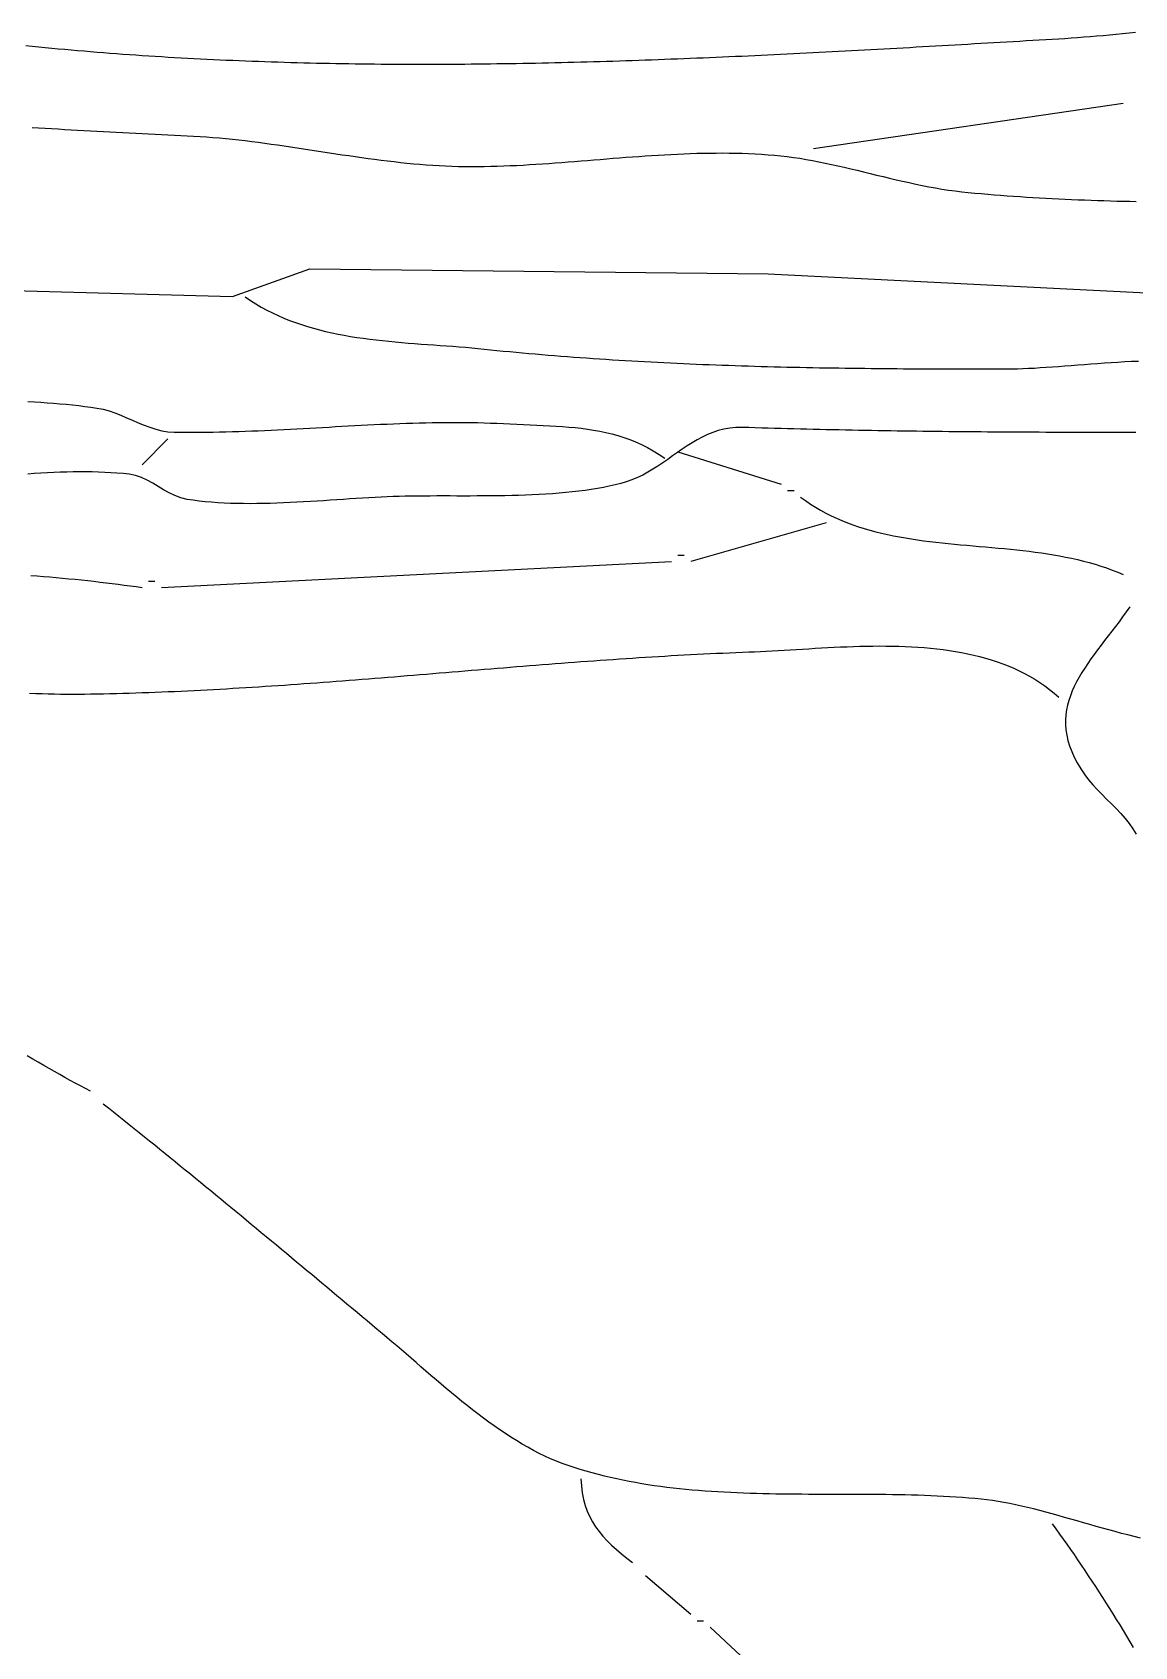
# Model space of a CAD drawing. Header units: millimetres. Extents: x 17 to 1517, y 15 to 1503.
# Drawn here: x 471 to 641.8, y 1022 to 1272 of the extents above; entities that cross this region are included whole.
import ezdxf

# ---------------------------------------------------------------- set-up
doc = ezdxf.new("R2010")
doc.units = ezdxf.units.MM
doc.layers.add('0_0_0', color=3, linetype='Continuous')

msp = doc.modelspace()

# ---------------------------------------------------------------- linework, layer by layer
at = {"layer": '0_0_0'}
for points in [[(470, 1269.9166), (471.0036, 1269.8154), (472.0071, 1269.7162), (473.0105, 1269.6191), (474.0137, 1269.5241), (475.0167, 1269.4311), (476.0197, 1269.3401), (477.0224, 1269.251), (478.0251, 1269.164), (479.0275, 1269.0789), (480.0299, 1268.9958), (481.0321, 1268.9147), (482.0342, 1268.8354), (483.0361, 1268.7581), (484.038, 1268.6827), (485.0397, 1268.6091), (486.0412, 1268.5375), (487.0427, 1268.4677), (488.044, 1268.3997), (489.0452, 1268.3336), (490.0463, 1268.2693), (491.0472, 1268.2068), (492.0481, 1268.1461), (493.0489, 1268.0872), (494.0495, 1268.0301), (495.05, 1267.9747), (496.0504, 1267.921), (497.0508, 1267.8691), (498.051, 1267.8189), (499.0511, 1267.7704), (500.0511, 1267.7235), (501.0511, 1267.6784), (502.0509, 1267.6349), (503.0507, 1267.5931), (504.0503, 1267.5528), (505.0499, 1267.5142), (506.0494, 1267.4773), (507.0488, 1267.4419), (508.0481, 1267.4081), (509.0474, 1267.3758), (510.0465, 1267.3451), (511.0456, 1267.316), (512.0447, 1267.2883), (513.0436, 1267.2622), (514.0425, 1267.2376), (515.0413, 1267.2145), (516.0401, 1267.1928), (517.0388, 1267.1726), (518.0374, 1267.1539), (519.036, 1267.1365), (520.0345, 1267.1206), (521.033, 1267.1061), (522.0314, 1267.093), (523.0298, 1267.0813), (524.0281, 1267.0709), (525.0264, 1267.0619), (526.0246, 1267.0542), (527.0228, 1267.0479), (528.0209, 1267.0428), (529.019, 1267.0391), (530.0171, 1267.0366), (531.0152, 1267.0355), (532.0132, 1267.0355), (533.0112, 1267.0368), (534.0091, 1267.0394), (535.0071, 1267.0432), (536.005, 1267.0481), (537.0029, 1267.0543), (538.0007, 1267.0616), (538.9986, 1267.0701), (539.9964, 1267.0797), (540.9943, 1267.0905), (541.9921, 1267.1024), (542.9899, 1267.1155), (543.9877, 1267.1296), (544.9855, 1267.1448), (545.9833, 1267.161), (546.9811, 1267.1783), (547.9789, 1267.1967), (548.9767, 1267.2161), (549.9745, 1267.2365), (550.9723, 1267.2579), (551.9701, 1267.2803), (552.968, 1267.3037), (553.9658, 1267.328), (554.9637, 1267.3533), (555.9616, 1267.3795), (556.9595, 1267.4067), (557.9574, 1267.4347), (558.9554, 1267.4637), (559.9533, 1267.4935), (560.9513, 1267.5242), (561.9494, 1267.5558), (562.9475, 1267.5882), (563.9456, 1267.6214), (564.9437, 1267.6554), (565.9419, 1267.6903), (566.9401, 1267.7259), (567.9384, 1267.7623), (568.9367, 1267.7994), (569.935, 1267.8374), (570.9334, 1267.876), (571.9319, 1267.9154), (572.9304, 1267.9554), (573.929, 1267.9962), (574.9276, 1268.0376), (575.9263, 1268.0797), (576.925, 1268.1225), (577.9238, 1268.1659), (578.9227, 1268.2099), (579.9216, 1268.2546), (580.9206, 1268.2998), (581.9197, 1268.3457), (582.9189, 1268.3921), (583.9181, 1268.439), (584.9174, 1268.4865), (585.9168, 1268.5346), (586.9163, 1268.5831), (587.9158, 1268.6322), (588.9155, 1268.6818), (589.9152, 1268.7318), (590.915, 1268.7823), (591.9149, 1268.8333), (592.9149, 1268.8847), (593.915, 1268.9365), (594.9152, 1268.9887), (595.9155, 1269.0413), (596.9159, 1269.0944), (597.9164, 1269.1477), (598.917, 1269.2015), (599.9177, 1269.2556), (600.9186, 1269.31), (601.9195, 1269.3647), (602.9206, 1269.4198), (603.9217, 1269.4751), (604.923, 1269.5307), (605.9244, 1269.5866), (606.926, 1269.6427), (607.9276, 1269.6991), (608.9294, 1269.7557), (609.9313, 1269.8125), (610.9334, 1269.8695), (611.9356, 1269.9267), (612.9379, 1269.984), (613.9403, 1270.0415), (614.9429, 1270.0992), (615.9457, 1270.157), (616.9486, 1270.2149), (617.9516, 1270.2729), (618.9547, 1270.331), (619.9581, 1270.3891), (620.9615, 1270.4474), (621.9652, 1270.5056), (622.9689, 1270.5639), (623.9729, 1270.6223), (624.977, 1270.6806), (625.9812, 1270.739), (626.9857, 1270.7973), (627.9903, 1270.8556), (628.995, 1270.9139), (630, 1270.9721), (630.9635, 1271.031), (631.934, 1271.0965), (632.9111, 1271.1678), (633.8941, 1271.2444), (634.8828, 1271.3256), (635.8767, 1271.4109), (636.8754, 1271.4996), (637.8784, 1271.5912), (638.8852, 1271.6849), (639.8955, 1271.7803), (640.9089, 1271.8767), (641.9248, 1271.9735)], [(592, 1254), (640, 1261)], [(470.9854, 1257.254), (471.9893, 1257.1888), (472.993, 1257.1246), (473.9967, 1257.0616), (475.0001, 1256.9996), (476.0034, 1256.9387), (477.0065, 1256.8788), (478.0094, 1256.82), (479.012, 1256.7622), (480.0144, 1256.7053), (481.0164, 1256.6494), (482.0181, 1256.5945), (483.0195, 1256.5406), (484.0205, 1256.4875), (485.0211, 1256.4354), (486.0213, 1256.3841), (487.021, 1256.3338), (488.0203, 1256.2843), (489.0191, 1256.2356), (490.0173, 1256.1878), (491.015, 1256.1407), (492.0122, 1256.0945), (493.0087, 1256.0491), (494.0047, 1256.0044), (495, 1255.9605), (495.9983, 1255.9114), (496.9971, 1255.852), (497.9963, 1255.7827), (498.9959, 1255.7042), (499.9958, 1255.6169), (500.9961, 1255.5215), (501.9967, 1255.4184), (502.9976, 1255.3082), (503.9988, 1255.1915), (505.0002, 1255.0687), (506.0017, 1254.9404), (507.0035, 1254.8072), (508.0054, 1254.6696), (509.0075, 1254.5281), (510.0096, 1254.3834), (511.0119, 1254.2358), (512.0142, 1254.086), (513.0165, 1253.9346), (514.0188, 1253.782), (515.021, 1253.6288), (516.0233, 1253.4755), (517.0254, 1253.3227), (518.0275, 1253.1709), (519.0294, 1253.0207), (520.0311, 1252.8726), (521.0327, 1252.7271), (522.034, 1252.5848), (523.0352, 1252.4463), (524.036, 1252.312), (525.0366, 1252.1826), (526.0369, 1252.0585), (527.0368, 1251.9402), (528.0363, 1251.8285), (529.0355, 1251.7237), (530.0343, 1251.6264), (531.0326, 1251.5372), (532.0304, 1251.4566), (533.0278, 1251.3852), (534.0246, 1251.3234), (535.0208, 1251.2719), (536.0165, 1251.2311), (537.0116, 1251.2017), (538.0061, 1251.1841), (539, 1251.179), (540.0079, 1251.1843), (541.0146, 1251.1975), (542.0202, 1251.2183), (543.0246, 1251.246), (544.0279, 1251.2804), (545.0302, 1251.321), (546.0316, 1251.3673), (547.0321, 1251.4189), (548.0317, 1251.4754), (549.0306, 1251.5364), (550.0288, 1251.6013), (551.0263, 1251.6698), (552.0233, 1251.7415), (553.0197, 1251.8158), (554.0156, 1251.8925), (555.0112, 1251.9709), (556.0064, 1252.0508), (557.0013, 1252.1316), (557.996, 1252.2129), (558.9905, 1252.2944), (559.9849, 1252.3755), (560.9793, 1252.4558), (561.9737, 1252.5349), (562.9681, 1252.6124), (563.9627, 1252.6878), (564.9575, 1252.7607), (565.9526, 1252.8306), (566.9479, 1252.8972), (567.9437, 1252.9599), (568.9398, 1253.0184), (569.9365, 1253.0722), (570.9337, 1253.1209), (571.9316, 1253.164), (572.9301, 1253.2012), (573.9294, 1253.2319), (574.9294, 1253.2557), (575.9303, 1253.2723), (576.9322, 1253.2811), (577.935, 1253.2818), (578.9388, 1253.2739), (579.9438, 1253.2569), (580.9499, 1253.2305), (581.9572, 1253.1942), (582.9658, 1253.1475), (583.9758, 1253.0901), (584.9871, 1253.0214), (586, 1252.9412), (586.9672, 1252.8487), (587.9375, 1252.7366), (588.9107, 1252.6063), (589.8869, 1252.459), (590.8659, 1252.2962), (591.8476, 1252.1192), (592.8319, 1251.9294), (593.8188, 1251.7281), (594.8082, 1251.5168), (595.7999, 1251.2967), (596.7939, 1251.0693), (597.7902, 1250.8359), (598.7885, 1250.5979), (599.7889, 1250.3567), (600.7912, 1250.1135), (601.7954, 1249.8699), (602.8013, 1249.6271), (603.8089, 1249.3865), (604.8181, 1249.1495), (605.8289, 1248.9174), (606.841, 1248.6917), (607.8545, 1248.4736), (608.8692, 1248.2646), (609.8851, 1248.066), (610.9021, 1247.8792), (611.92, 1247.7055), (612.9389, 1247.5464), (613.9585, 1247.4031), (614.9789, 1247.2771), (616, 1247.1697), (617.0018, 1247.0758), (618.0034, 1246.9857), (619.0049, 1246.8993), (620.0062, 1246.8166), (621.0073, 1246.7375), (622.0083, 1246.6619), (623.0091, 1246.5897), (624.0098, 1246.5209), (625.0103, 1246.4554), (626.0107, 1246.3932), (627.0109, 1246.3342), (628.0111, 1246.2782), (629.0111, 1246.2253), (630.011, 1246.1753), (631.0108, 1246.1283), (632.0105, 1246.0841), (633.01, 1246.0426), (634.0095, 1246.0038), (635.0089, 1245.9677), (636.0082, 1245.9341), (637.0075, 1245.9029), (638.0066, 1245.8742), (639.0057, 1245.8479), (640.0048, 1245.8238), (641.0037, 1245.8019), (642.0027, 1245.7822)], [(468, 1232), (502, 1231.0748), (514, 1235.324), (585, 1234.5448), (658, 1230.9105), (676, 1227.4521), (688, 1232)], [(504, 1231), (504.8127, 1230.4428), (505.6394, 1229.9167), (506.4795, 1229.4206), (507.3324, 1228.9534), (508.1977, 1228.5142), (509.0748, 1228.1018), (509.963, 1227.7154), (510.8619, 1227.3539), (511.771, 1227.0162), (512.6895, 1226.7013), (513.6171, 1226.4082), (514.5531, 1226.136), (515.497, 1225.8835), (516.4483, 1225.6498), (517.4063, 1225.4338), (518.3706, 1225.2346), (519.3406, 1225.051), (520.3157, 1224.8821), (521.2954, 1224.7269), (522.2791, 1224.5843), (523.2662, 1224.4534), (524.2563, 1224.333), (525.2488, 1224.2223), (526.2431, 1224.1201), (527.2387, 1224.0254), (528.2349, 1223.9373), (529.2314, 1223.8546), (530.2274, 1223.7765), (531.2225, 1223.7018), (532.2161, 1223.6295), (533.2076, 1223.5587), (534.1966, 1223.4883), (535.1824, 1223.4173), (536.1645, 1223.3446), (537.1423, 1223.2693), (538.1153, 1223.1903), (539.083, 1223.1067), (540.0447, 1223.0173), (541, 1222.9212), (541.9877, 1222.8187), (542.9762, 1222.7185), (543.9652, 1222.6206), (544.9549, 1222.5248), (545.9451, 1222.4312), (546.936, 1222.3397), (547.9274, 1222.2504), (548.9194, 1222.1631), (549.9119, 1222.078), (550.9049, 1221.9948), (551.8985, 1221.9137), (552.8926, 1221.8347), (553.8872, 1221.7576), (554.8822, 1221.6824), (555.8778, 1221.6092), (556.8737, 1221.5379), (557.8702, 1221.4684), (558.8671, 1221.4009), (559.8644, 1221.3351), (560.8621, 1221.2712), (561.8602, 1221.2091), (562.8586, 1221.1487), (563.8575, 1221.0901), (564.8567, 1221.0332), (565.8563, 1220.9779), (566.8562, 1220.9244), (567.8564, 1220.8725), (568.8569, 1220.8222), (569.8577, 1220.7735), (570.8589, 1220.7264), (571.8602, 1220.6808), (572.8619, 1220.6368), (573.8638, 1220.5942), (574.8659, 1220.5532), (575.8682, 1220.5135), (576.8708, 1220.4754), (577.8735, 1220.4386), (578.8765, 1220.4032), (579.8796, 1220.3691), (580.8828, 1220.3364), (581.8862, 1220.305), (582.8898, 1220.2749), (583.8935, 1220.2461), (584.8972, 1220.2185), (585.9011, 1220.1921), (586.9051, 1220.1669), (587.9091, 1220.1428), (588.9132, 1220.1199), (589.9173, 1220.0981), (590.9215, 1220.0775), (591.9257, 1220.0578), (592.9299, 1220.0393), (593.9341, 1220.0217), (594.9383, 1220.0052), (595.9425, 1219.9896), (596.9466, 1219.975), (597.9507, 1219.9613), (598.9547, 1219.9485), (599.9586, 1219.9366), (600.9624, 1219.9255), (601.9661, 1219.9153), (602.9698, 1219.9059), (603.9732, 1219.8973), (604.9766, 1219.8894), (605.9798, 1219.8823), (606.9828, 1219.8758), (607.9857, 1219.8701), (608.9883, 1219.865), (609.9908, 1219.8606), (610.993, 1219.8568), (611.995, 1219.8536), (612.9968, 1219.8509), (613.9983, 1219.8488), (614.9996, 1219.8472), (616.0006, 1219.8461), (617.0013, 1219.8455), (618.0017, 1219.8453), (619.0017, 1219.8456), (620.0015, 1219.8462), (621.0009, 1219.8473), (622, 1219.8487), (622.7985, 1219.8559), (623.622, 1219.8744), (624.4694, 1219.9032), (625.3392, 1219.9414), (626.2303, 1219.988), (627.1415, 1220.0419), (628.0714, 1220.1023), (629.0188, 1220.1681), (629.9826, 1220.2384), (630.9614, 1220.3121), (631.954, 1220.3883), (632.9591, 1220.466), (633.9756, 1220.5443), (635.0021, 1220.6221), (636.0375, 1220.6985), (637.0804, 1220.7724), (638.1296, 1220.843), (639.184, 1220.9092), (640.2421, 1220.97), (641.3029, 1221.0245), (642.365, 1221.0717)], [(470.3112, 1214.7898), (471.3208, 1214.7397), (472.3244, 1214.6821), (473.3216, 1214.6166), (474.3118, 1214.5432), (475.2944, 1214.4615), (476.2689, 1214.3714), (477.2347, 1214.2726), (478.1912, 1214.165), (479.138, 1214.0483), (480.0744, 1213.9223), (481, 1213.7869), (481.9575, 1213.5992), (482.8944, 1213.3416), (483.8146, 1213.0287), (484.7223, 1212.6749), (485.6215, 1212.2948), (486.5163, 1211.9031), (487.4108, 1211.5141), (488.309, 1211.1426), (489.2152, 1210.803), (490.1332, 1210.51), (491.0673, 1210.278), (492.0215, 1210.1216), (493, 1210.0555), (494.0008, 1210.0421), (495.0013, 1210.0349), (496.0015, 1210.0333), (497.0014, 1210.0373), (498.0011, 1210.0464), (499.0005, 1210.0605), (499.9996, 1210.0793), (500.9986, 1210.1025), (501.9973, 1210.1297), (502.9959, 1210.1609), (503.9942, 1210.1956), (504.9925, 1210.2336), (505.9906, 1210.2746), (506.9886, 1210.3184), (507.9865, 1210.3646), (508.9843, 1210.4131), (509.982, 1210.4635), (510.9797, 1210.5156), (511.9774, 1210.5691), (512.9751, 1210.6237), (513.9727, 1210.6791), (514.9704, 1210.7351), (515.9682, 1210.7914), (516.966, 1210.8478), (517.9639, 1210.9039), (518.9619, 1210.9594), (519.9599, 1211.0142), (520.9582, 1211.0679), (521.9565, 1211.1203), (522.9551, 1211.1711), (523.9538, 1211.22), (524.9527, 1211.2668), (525.9518, 1211.3111), (526.9512, 1211.3527), (527.9508, 1211.3913), (528.9507, 1211.4268), (529.9509, 1211.4586), (530.9514, 1211.4867), (531.9522, 1211.5108), (532.9533, 1211.5305), (533.9548, 1211.5455), (534.9567, 1211.5558), (535.959, 1211.5608), (536.9617, 1211.5604), (537.9648, 1211.5544), (538.9683, 1211.5423), (539.9723, 1211.524), (540.9768, 1211.4992), (541.9818, 1211.4676), (542.9873, 1211.429), (543.9934, 1211.383), (545, 1211.3294), (546.0497, 1211.2733), (547.0893, 1211.2238), (548.1191, 1211.1784), (549.1395, 1211.1345), (550.1508, 1211.0895), (551.1533, 1211.0408), (552.1475, 1210.9859), (553.1336, 1210.9222), (554.112, 1210.8472), (555.083, 1210.7581), (556.047, 1210.6526), (557.0044, 1210.528), (557.9554, 1210.3817), (558.9004, 1210.2111), (559.8398, 1210.0138), (560.774, 1209.787), (561.7031, 1209.5284), (562.6277, 1209.2351), (563.548, 1208.9048), (564.4644, 1208.5349), (565.3773, 1208.1227), (566.2869, 1207.6656), (567.1937, 1207.1612), (568.0979, 1206.6068), (569, 1206)], [(641.9767, 1209.9836), (641, 1210), (639.9985, 1210.0001), (638.997, 1210.0004), (637.9957, 1210.001), (636.9944, 1210.0019), (635.9932, 1210.003), (634.992, 1210.0044), (633.9909, 1210.0061), (632.9899, 1210.0081), (631.9889, 1210.0104), (630.988, 1210.013), (629.9871, 1210.0159), (628.9863, 1210.0192), (627.9856, 1210.0229), (626.9849, 1210.0269), (625.9843, 1210.0313), (624.9837, 1210.036), (623.9832, 1210.0412), (622.9827, 1210.0468), (621.9823, 1210.0527), (620.982, 1210.0591), (619.9817, 1210.066), (618.9814, 1210.0733), (617.9812, 1210.081), (616.981, 1210.0893), (615.9809, 1210.098), (614.9808, 1210.1072), (613.9808, 1210.1169), (612.9808, 1210.1271), (611.9809, 1210.1378), (610.981, 1210.1491), (609.9812, 1210.1609), (608.9814, 1210.1732), (607.9816, 1210.1862), (606.9819, 1210.1997), (605.9822, 1210.2138), (604.9825, 1210.2285), (603.9829, 1210.2438), (602.9833, 1210.2597), (601.9838, 1210.2762), (600.9843, 1210.2934), (599.9848, 1210.3112), (598.9853, 1210.3297), (597.9859, 1210.3489), (596.9865, 1210.3687), (595.9872, 1210.3893), (594.9879, 1210.4105), (593.9886, 1210.4325), (592.9893, 1210.4551), (591.9901, 1210.4785), (590.9909, 1210.5027), (589.9917, 1210.5276), (588.9925, 1210.5533), (587.9934, 1210.5798), (586.9942, 1210.607), (585.9951, 1210.6351), (584.9961, 1210.6639), (583.997, 1210.6936), (582.998, 1210.7241), (581.999, 1210.7554), (581, 1210.7877), (580.0119, 1210.7788), (579.0621, 1210.6907), (578.1473, 1210.5299), (577.2641, 1210.303), (576.4092, 1210.0165), (575.5794, 1209.6769), (574.7713, 1209.2909), (573.9815, 1208.8648), (573.2068, 1208.4054), (572.4439, 1207.9191), (571.6895, 1207.4125), (570.9402, 1206.8922), (570.1927, 1206.3646), (569.4436, 1205.8363), (568.6898, 1205.3139), (567.9279, 1204.8039), (567.1545, 1204.3128), (566.3664, 1203.8473), (565.5601, 1203.4138), (564.7326, 1203.0189), (563.8803, 1202.6692), (563, 1202.3712), (562.1525, 1202.1286), (561.2824, 1201.9044), (560.3906, 1201.6979), (559.4786, 1201.5084), (558.5475, 1201.3351), (557.5985, 1201.1773), (556.6329, 1201.0342), (555.6518, 1200.9053), (554.6566, 1200.7897), (553.6484, 1200.6867), (552.6284, 1200.5956), (551.598, 1200.5157), (550.5582, 1200.4463), (549.5104, 1200.3866), (548.4557, 1200.3359), (547.3954, 1200.2935), (546.3307, 1200.2586), (545.2629, 1200.2306), (544.1931, 1200.2087), (543.1225, 1200.1923), (542.0525, 1200.1805), (540.9842, 1200.1727), (539.9189, 1200.1681), (538.8577, 1200.166), (537.802, 1200.1657), (536.7528, 1200.1665), (535.7115, 1200.1676), (534.6793, 1200.1684), (533.6574, 1200.1681), (532.6471, 1200.1659), (531.6494, 1200.1612), (530.6658, 1200.1533), (529.6973, 1200.1413), (528.7453, 1200.1247), (527.8109, 1200.1026), (526.8954, 1200.0744), (526, 1200.0394), (525.0639, 1199.9954), (524.1141, 1199.9456), (523.1514, 1199.8907), (522.177, 1199.8315), (521.1917, 1199.7689), (520.1965, 1199.7037), (519.1925, 1199.6367), (518.1806, 1199.5688), (517.1619, 1199.5007), (516.1372, 1199.4334), (515.1076, 1199.3676), (514.0741, 1199.3041), (513.0376, 1199.2438), (511.9991, 1199.1876), (510.9597, 1199.1362), (509.9203, 1199.0905), (508.8818, 1199.0512), (507.8454, 1199.0193), (506.8119, 1198.9956), (505.7824, 1198.9808), (504.7578, 1198.9759), (503.7391, 1198.9815), (502.7273, 1198.9987), (501.7234, 1199.0281), (500.7284, 1199.0707), (499.7432, 1199.1272), (498.7689, 1199.1985), (497.8065, 1199.2854), (496.8568, 1199.3888), (495.921, 1199.5094), (495, 1199.6481), (494.0201, 1199.8796), (493.0943, 1200.2263), (492.2088, 1200.6581), (491.3502, 1201.1449), (490.5048, 1201.6567), (489.659, 1202.1633), (488.7992, 1202.6346), (487.9118, 1203.0406), (486.9833, 1203.3511), (486, 1203.5362), (485.0655, 1203.6315), (484.1233, 1203.7122), (483.1735, 1203.7786), (482.2165, 1203.8312), (481.2527, 1203.8705), (480.2823, 1203.8969), (479.3057, 1203.9109), (478.3232, 1203.9129), (477.3351, 1203.9034), (476.3417, 1203.8828), (475.3434, 1203.8515), (474.3405, 1203.8101), (473.3333, 1203.759), (472.3222, 1203.6986), (471.3074, 1203.6294), (470.2892, 1203.5518)], [(492, 1209), (488, 1205)], [(571, 1207), (587, 1202)], [(588, 1201), (589, 1201)], [(590, 1200), (590.7583, 1199.4446), (591.5298, 1198.9196), (592.3141, 1198.424), (593.1107, 1197.9568), (593.9193, 1197.5169), (594.7393, 1197.1034), (595.5703, 1196.7152), (596.412, 1196.3513), (597.2638, 1196.0108), (598.1254, 1195.6925), (598.9963, 1195.3955), (599.8761, 1195.1188), (600.7643, 1194.8613), (601.6606, 1194.622), (602.5645, 1194.4), (603.4755, 1194.1941), (604.3932, 1194.0035), (605.3173, 1193.827), (606.2472, 1193.6637), (607.1826, 1193.5126), (608.123, 1193.3726), (609.0679, 1193.2427), (610.0171, 1193.1219), (610.9699, 1193.0092), (611.926, 1192.9036), (612.8849, 1192.8041), (613.8463, 1192.7096), (614.8097, 1192.6192), (615.7747, 1192.5318), (616.7407, 1192.4464), (617.7075, 1192.362), (618.6745, 1192.2776), (619.6414, 1192.1921), (620.6077, 1192.1046), (621.573, 1192.0141), (622.5368, 1191.9195), (623.4987, 1191.8198), (624.4583, 1191.714), (625.4152, 1191.6011), (626.3689, 1191.48), (627.319, 1191.3499), (628.265, 1191.2095), (629.2066, 1191.058), (630.1433, 1190.8944), (631.0746, 1190.7175), (632.0002, 1190.5264), (632.9196, 1190.3201), (633.8323, 1190.0975), (634.738, 1189.8577), (635.6362, 1189.5997), (636.5265, 1189.3224), (637.4085, 1189.0247), (638.2817, 1188.7058), (639.1456, 1188.3645), (640, 1188)], [(594, 1196), (573, 1190)], [(491, 1186), (570, 1190)], [(571, 1191), (572, 1191)], [(470.7512, 1187.8822), (471.7486, 1187.8041), (472.7423, 1187.7226), (473.7322, 1187.6377), (474.718, 1187.5495), (475.6996, 1187.4581), (476.6769, 1187.3634), (477.6495, 1187.2656), (478.6175, 1187.1648), (479.5806, 1187.0609), (480.5386, 1186.954), (481.4913, 1186.8443), (482.4387, 1186.7317), (483.3805, 1186.6164), (484.3166, 1186.4983), (485.2467, 1186.3775), (486.1708, 1186.2542), (487.0886, 1186.1283), (488, 1186)], [(489, 1187), (490, 1187)], [(641, 1183), (640.459, 1182.2232), (639.9085, 1181.4582), (639.3514, 1180.7039), (638.7904, 1179.9592), (638.2283, 1179.2232), (637.6679, 1178.4948), (637.112, 1177.7729), (636.5634, 1177.0566), (636.025, 1176.3449), (635.4995, 1175.6366), (634.9897, 1174.9307), (634.4984, 1174.2263), (634.0284, 1173.5222), (633.5825, 1172.8175), (633.1636, 1172.1112), (632.7744, 1171.4021), (632.4177, 1170.6893), (632.0963, 1169.9717), (631.8131, 1169.2483), (631.5708, 1168.5181), (631.3722, 1167.7801), (631.2201, 1167.0331), (631.1174, 1166.2762), (631.0668, 1165.5084), (631.0711, 1164.7286), (631.1332, 1163.9357), (631.2558, 1163.1288), (631.4417, 1162.3069), (631.6937, 1161.4688), (632.0147, 1160.6136), (632.4074, 1159.7402), (632.8747, 1158.8476), (633.4192, 1157.9347), (634.044, 1157.0007), (634.6336, 1156.2213), (635.2806, 1155.4604), (635.9717, 1154.7129), (636.6937, 1153.974), (637.4333, 1153.2389), (638.1773, 1152.5027), (638.9125, 1151.7605), (639.6256, 1151.0076), (640.3034, 1150.2389), (640.9326, 1149.4498), (641.5, 1148.6352), (641.9924, 1147.7904)], [(470.5747, 1169.6116), (471.5452, 1169.5849), (472.5104, 1169.5604), (473.4701, 1169.5387), (474.4237, 1169.5202), (475.3709, 1169.5055), (476.3115, 1169.4951), (477.2451, 1169.4896), (478.1712, 1169.4895), (479.0896, 1169.4953), (480, 1169.5076), (481.0058, 1169.5261), (482.0114, 1169.547), (483.0167, 1169.5702), (484.0217, 1169.5955), (485.0265, 1169.6231), (486.0311, 1169.6528), (487.0353, 1169.6846), (488.0394, 1169.7185), (489.0432, 1169.7543), (490.0467, 1169.7922), (491.0501, 1169.8319), (492.0532, 1169.8736), (493.056, 1169.9171), (494.0587, 1169.9624), (495.0612, 1170.0094), (496.0634, 1170.0582), (497.0654, 1170.1086), (498.0673, 1170.1607), (499.0689, 1170.2144), (500.0704, 1170.2696), (501.0717, 1170.3263), (502.0728, 1170.3844), (503.0737, 1170.444), (504.0745, 1170.505), (505.075, 1170.5673), (506.0755, 1170.6309), (507.0758, 1170.6957), (508.0759, 1170.7618), (509.0759, 1170.829), (510.0757, 1170.8973), (511.0754, 1170.9667), (512.075, 1171.0372), (513.0744, 1171.1086), (514.0737, 1171.181), (515.0729, 1171.2543), (516.072, 1171.3284), (517.071, 1171.4034), (518.0699, 1171.4792), (519.0687, 1171.5557), (520.0673, 1171.6329), (521.0659, 1171.7108), (522.0645, 1171.7892), (523.0629, 1171.8683), (524.0613, 1171.9479), (525.0595, 1172.0279), (526.0578, 1172.1084), (527.0559, 1172.1893), (528.054, 1172.2705), (529.0521, 1172.3521), (530.0501, 1172.4339), (531.0481, 1172.516), (532.046, 1172.5983), (533.0439, 1172.6806), (534.0418, 1172.7631), (535.0396, 1172.8457), (536.0374, 1172.9283), (537.0353, 1173.0108), (538.0331, 1173.0933), (539.0309, 1173.1757), (540.0287, 1173.2579), (541.0265, 1173.3399), (542.0243, 1173.4217), (543.0221, 1173.5032), (544.02, 1173.5844), (545.0179, 1173.6652), (546.0158, 1173.7456), (547.0137, 1173.8256), (548.0117, 1173.905), (549.0097, 1173.984), (550.0078, 1174.0623), (551.0059, 1174.1401), (552.0041, 1174.2171), (553.0024, 1174.2935), (554.0007, 1174.3691), (554.9991, 1174.444), (555.9975, 1174.518), (556.9961, 1174.5911), (557.9947, 1174.6633), (558.9934, 1174.7345), (559.9922, 1174.8048), (560.9912, 1174.874), (561.9902, 1174.9421), (562.9893, 1175.0091), (563.9886, 1175.0749), (564.9879, 1175.1395), (565.9874, 1175.2028), (566.987, 1175.2649), (567.9868, 1175.3256), (568.9867, 1175.3849), (569.9867, 1175.4428), (570.9869, 1175.4992), (571.9872, 1175.5541), (572.9877, 1175.6075), (573.9883, 1175.6592), (574.9892, 1175.7094), (575.9902, 1175.7578), (576.9913, 1175.8045), (577.9927, 1175.8495), (578.9942, 1175.8926), (579.9959, 1175.9339), (580.9978, 1175.9733), (582, 1176.0108), (582.8865, 1176.0458), (583.7844, 1176.0865), (584.6932, 1176.132), (585.6123, 1176.1816), (586.5409, 1176.2346), (587.4786, 1176.2902), (588.4247, 1176.3477), (589.3787, 1176.4064), (590.3398, 1176.4655), (591.3077, 1176.5243), (592.2815, 1176.5821), (593.2608, 1176.6381), (594.2449, 1176.6917), (595.2332, 1176.7419), (596.2252, 1176.7882), (597.2202, 1176.8299), (598.2176, 1176.866), (599.2169, 1176.896), (600.2174, 1176.9191), (601.2185, 1176.9345), (602.2197, 1176.9416), (603.2203, 1176.9395), (604.2198, 1176.9277), (605.2174, 1176.9052), (606.2127, 1176.8714), (607.2051, 1176.8256), (608.1939, 1176.767), (609.1785, 1176.6948), (610.1583, 1176.6085), (611.1328, 1176.5071), (612.1013, 1176.39), (613.0633, 1176.2565), (614.0181, 1176.1058), (614.9651, 1175.9371), (615.9037, 1175.7498), (616.8334, 1175.5431), (617.7536, 1175.3163), (618.6635, 1175.0686), (619.5627, 1174.7994), (620.4506, 1174.5078), (621.3264, 1174.1931), (622.1898, 1173.8547), (623.0399, 1173.4917), (623.8763, 1173.1035), (624.6983, 1172.6892), (625.5054, 1172.2483), (626.2969, 1171.7798), (627.0722, 1171.2832), (627.8308, 1170.7576), (628.572, 1170.2024), (629.2953, 1169.6167), (630, 1169)], [(480, 1108), (479.2319, 1108.4012), (478.4541, 1108.8132), (477.6668, 1109.2358), (476.8705, 1109.6687), (476.0657, 1110.1119), (475.2528, 1110.565), (474.4323, 1111.0278), (473.6046, 1111.5001), (472.7701, 1111.9818), (471.9293, 1112.4725), (471.0826, 1112.9721), (470.2305, 1113.4804)], [(642.6738, 1038.8107), (641.6915, 1039.0411), (640.7077, 1039.2825), (639.7228, 1039.5338), (638.7374, 1039.7934), (637.752, 1040.06), (636.7672, 1040.3323), (635.7834, 1040.6088), (634.8013, 1040.8882), (633.8213, 1041.1691), (632.8439, 1041.45), (631.8697, 1041.7297), (630.8993, 1042.0067), (629.933, 1042.2796), (628.9716, 1042.5471), (628.0155, 1042.8078), (627.0652, 1043.0603), (626.1213, 1043.3032), (625.1843, 1043.5352), (624.2547, 1043.7548), (623.3331, 1043.9606), (622.4199, 1044.1514), (621.5158, 1044.3257), (620.6212, 1044.4821), (619.7367, 1044.6192), (618.8627, 1044.7357), (618, 1044.8302), (617.0328, 1044.9197), (616.0629, 1045.0015), (615.0903, 1045.076), (614.1151, 1045.1435), (613.1375, 1045.2043), (612.1575, 1045.2588), (611.1753, 1045.3074), (610.1909, 1045.3504), (609.2045, 1045.3881), (608.2161, 1045.421), (607.226, 1045.4493), (606.2341, 1045.4735), (605.2406, 1045.4938), (604.2456, 1045.5106), (603.2492, 1045.5243), (602.2515, 1045.5353), (601.2526, 1045.5438), (600.2526, 1045.5503), (599.2517, 1045.555), (598.2499, 1045.5584), (597.2474, 1045.5608), (596.2442, 1045.5625), (595.2404, 1045.564), (594.2362, 1045.5654), (593.2317, 1045.5673), (592.2269, 1045.57), (591.2221, 1045.5737), (590.2172, 1045.5789), (589.2124, 1045.586), (588.2078, 1045.5952), (587.2035, 1045.6069), (586.1996, 1045.6215), (585.1963, 1045.6393), (584.1936, 1045.6607), (583.1916, 1045.686), (582.1904, 1045.7156), (581.1902, 1045.7498), (580.191, 1045.7891), (579.193, 1045.8336), (578.1963, 1045.8839), (577.2009, 1045.9402), (576.207, 1046.0029), (575.2147, 1046.0724), (574.2241, 1046.149), (573.2352, 1046.233), (572.2483, 1046.3249), (571.2634, 1046.4249), (570.2806, 1046.5334), (569.3, 1046.6508), (568.3218, 1046.7774), (567.346, 1046.9136), (566.3727, 1047.0597), (565.4021, 1047.2161), (564.4342, 1047.3831), (563.4692, 1047.5611), (562.5072, 1047.7505), (561.5482, 1047.9515), (560.5924, 1048.1646), (559.6399, 1048.3901), (558.6908, 1048.6283), (557.7452, 1048.8796), (556.8032, 1049.1444), (555.8649, 1049.423), (554.9305, 1049.7158), (554, 1050.0231), (553.0972, 1050.345), (552.198, 1050.6968), (551.3024, 1051.0773), (550.4105, 1051.4851), (549.5225, 1051.9189), (548.6385, 1052.3773), (547.7587, 1052.859), (546.883, 1053.3627), (546.0117, 1053.887), (545.1449, 1054.4306), (544.2827, 1054.9922), (543.4252, 1055.5705), (542.5725, 1056.164), (541.7248, 1056.7715), (540.8822, 1057.3917), (540.0448, 1058.0232), (539.2127, 1058.6646), (538.3861, 1059.3147), (537.565, 1059.9722), (536.7496, 1060.6356), (535.9401, 1061.3036), (535.1364, 1061.975), (534.3389, 1062.6484), (533.5475, 1063.3224), (532.7624, 1063.9957), (531.9837, 1064.6671), (531.2116, 1065.3351), (530.4461, 1065.9984), (529.6874, 1066.6557), (528.9356, 1067.3056), (528.1909, 1067.9469), (527.4532, 1068.5782), (526.7229, 1069.1982), (526, 1069.8055), (525.2172, 1070.4591), (524.4347, 1071.1126), (523.6525, 1071.766), (522.8706, 1072.4191), (522.089, 1073.0721), (521.3075, 1073.725), (520.5263, 1074.3776), (519.7453, 1075.0301), (518.9644, 1075.6823), (518.1837, 1076.3344), (517.4031, 1076.9862), (516.6225, 1077.6378), (515.842, 1078.2892), (515.0616, 1078.9404), (514.2812, 1079.5914), (513.5007, 1080.2421), (512.7202, 1080.8925), (511.9397, 1081.5427), (511.1591, 1082.1926), (510.3784, 1082.8423), (509.5975, 1083.4917), (508.8165, 1084.1408), (508.0353, 1084.7897), (507.2539, 1085.4382), (506.4723, 1086.0865), (505.6904, 1086.7344), (504.9083, 1087.382), (504.1259, 1088.0293), (503.3431, 1088.6763), (502.56, 1089.323), (501.7766, 1089.9693), (500.9927, 1090.6153), (500.2084, 1091.2609), (499.4237, 1091.9062), (498.6385, 1092.5511), (497.8528, 1093.1957), (497.0666, 1093.8399), (496.2799, 1094.4837), (495.4926, 1095.1271), (494.7048, 1095.7701), (493.9163, 1096.4127), (493.1272, 1097.0549), (492.3374, 1097.6967), (491.547, 1098.3381), (490.7558, 1098.9791), (489.964, 1099.6196), (489.1713, 1100.2597), (488.3779, 1100.8994), (487.5837, 1101.5386), (486.7887, 1102.1773), (485.9929, 1102.8156), (485.1961, 1103.4535), (484.3985, 1104.0908), (483.5999, 1104.7277), (482.8004, 1105.3641), (482, 1106)], [(556, 1048), (556.0702, 1046.8656), (556.2041, 1045.8), (556.4003, 1044.7977), (556.6574, 1043.8532), (556.9741, 1042.9608), (557.349, 1042.115), (557.7807, 1041.3103), (558.2679, 1040.5411), (558.8093, 1039.8019), (559.4034, 1039.0871), (560.0489, 1038.3911), (560.7445, 1037.7085), (561.4887, 1037.0336), (562.2803, 1036.3609), (563.1178, 1035.6849), (564, 1035)], [(629, 1041), (629.5657, 1040.2183), (630.1302, 1039.4314), (630.6934, 1038.6394), (631.2553, 1037.8423), (631.8156, 1037.0402), (632.3745, 1036.2333), (632.9317, 1035.4216), (633.4872, 1034.6052), (634.0409, 1033.7843), (634.5928, 1032.9589), (635.1427, 1032.1292), (635.6906, 1031.2952), (636.2364, 1030.4571), (636.78, 1029.6149), (637.3214, 1028.7687), (637.8604, 1027.9187), (638.3971, 1027.0649), (638.9312, 1026.2075), (639.4627, 1025.3466), (639.9916, 1024.4822), (640.5178, 1023.6144), (641.0411, 1022.7434), (641.5616, 1021.8692)], [(566, 1033), (573, 1027)], [(574, 1026), (575, 1026)], [(576, 1025), (606, 997)]]:
    msp.add_lwpolyline(points, dxfattribs=at)

doc.saveas('drawing.dxf')
